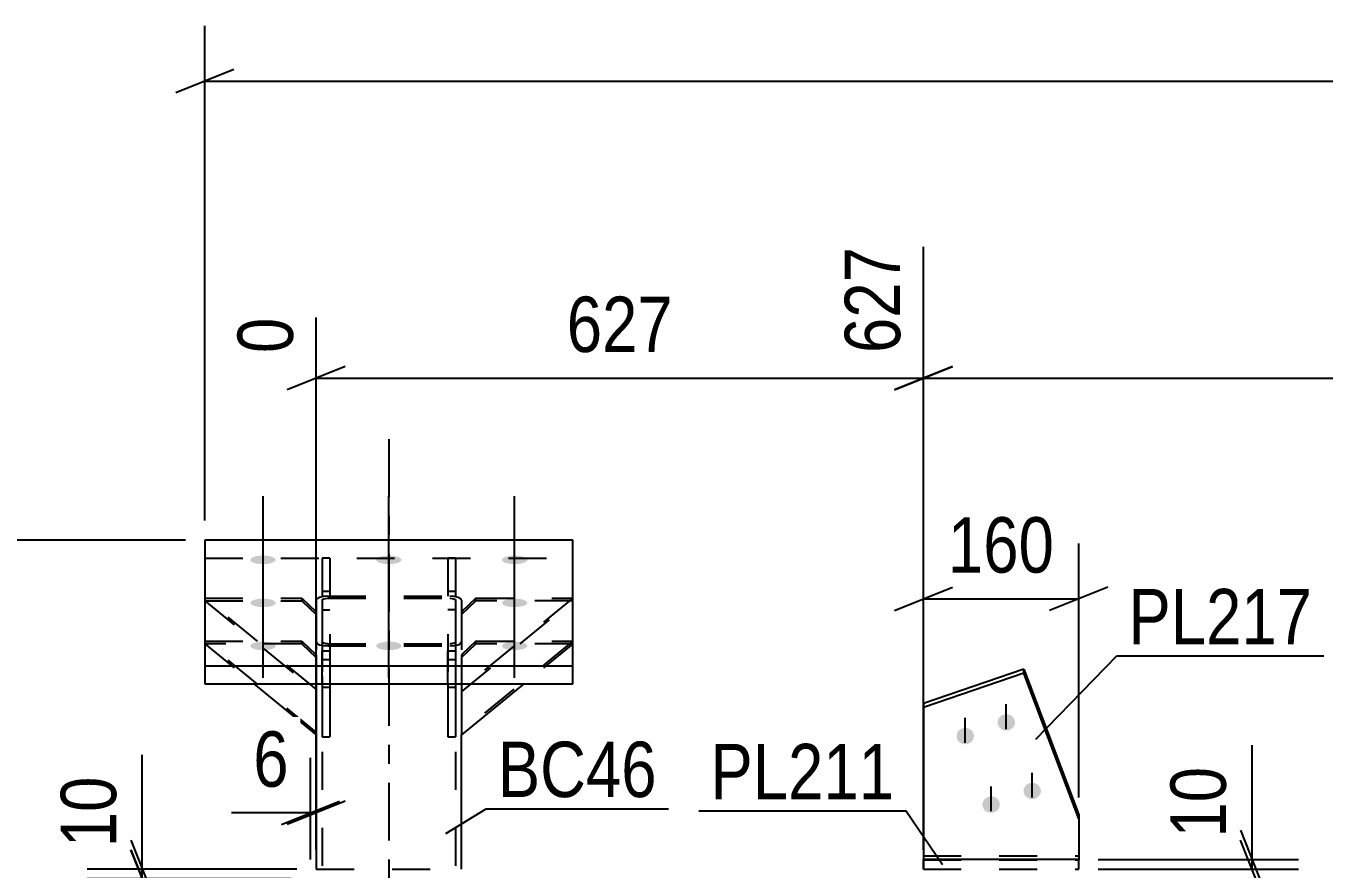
# Model space of a CAD drawing. Header units: millimetres. Extents: x 0 to 841, y 0 to 594.
# Drawn here: x 39 to 106.1, y 88.3 to 131.9 of the extents above; entities that cross this region are included whole.
import ezdxf

# ---------------------------------------------------------------- set-up
doc = ezdxf.new("R2010")
doc.units = ezdxf.units.MM
doc.linetypes.add('DXK_LINE_DOT2', pattern=[3.9198, 1.9599, -1.9599])
doc.linetypes.add('DXK_LINE_DOT3', pattern=[5.9187, 2.979, -0.9799, 0.9799, -0.9799])
doc.styles.add('Arial Narrow', font='ARIALN.TTF', dxfattribs={"height": 0.2})

# ---------------------------------------------------------------- blocks, each defined once
blk = doc.blocks.new('Part-318891679-4386 - 4236')
at = {"color": 7, "linetype": 'DXK_LINE_DOT2'}
for p, q in [((60.79, 104.367), (60.79, 97.702)), ((61.19, 104.367), (60.79, 104.367)), ((61.19, 104.367), (61.19, 97.702)), ((60.79, 102.657), (61.19, 102.657)), ((61.19, 101.696), (60.79, 101.696)), ((60.79, 97.702), (61.19, 97.702))]:
    blk.add_line(p, q, dxfattribs=at)
blk = doc.blocks.new('Bolt-318891679-4263 - 4236')
at = {"linetype": 'Continuous'}
for points in [[(89.64, 96.306), (89.734, 96.297), (89.823, 96.269), (89.905, 96.225), (89.974, 96.166), (90.03, 96.095), (90.068, 96.014), (90.088, 95.927), (90.088, 95.839), (90.068, 95.752), (90.03, 95.672), (89.974, 95.6), (89.905, 95.541), (89.823, 95.497), (89.734, 95.469), (89.64, 95.46), (89.547, 95.469), (89.457, 95.497), (89.376, 95.541), (89.306, 95.6), (89.25, 95.672), (89.212, 95.752), (89.193, 95.839), (89.193, 95.927), (89.212, 96.014), (89.25, 96.095), (89.306, 96.166), (89.376, 96.225), (89.457, 96.269), (89.547, 96.297)], [(87.52, 95.599), (87.613, 95.59), (87.703, 95.563), (87.784, 95.518), (87.854, 95.459), (87.909, 95.388), (87.948, 95.307), (87.967, 95.22), (87.967, 95.132), (87.948, 95.046), (87.909, 94.965), (87.854, 94.893), (87.784, 94.834), (87.703, 94.79), (87.613, 94.763), (87.52, 94.753), (87.426, 94.763), (87.337, 94.79), (87.255, 94.834), (87.185, 94.893), (87.13, 94.965), (87.092, 95.046), (87.072, 95.132), (87.072, 95.22), (87.092, 95.307), (87.13, 95.388), (87.185, 95.459), (87.255, 95.518), (87.337, 95.563), (87.426, 95.59)], [(90.977, 92.763), (91.071, 92.754), (91.16, 92.727), (91.242, 92.683), (91.312, 92.624), (91.367, 92.552), (91.405, 92.471), (91.425, 92.385), (91.425, 92.296), (91.405, 92.21), (91.367, 92.129), (91.312, 92.058), (91.242, 91.999), (91.16, 91.954), (91.071, 91.927), (90.977, 91.918), (90.884, 91.927), (90.794, 91.954), (90.713, 91.999), (90.643, 92.058), (90.588, 92.129), (90.549, 92.21), (90.53, 92.296), (90.53, 92.385), (90.549, 92.471), (90.588, 92.552), (90.643, 92.624), (90.713, 92.683), (90.794, 92.727), (90.884, 92.754)], [(88.857, 92.057), (88.95, 92.047), (89.04, 92.02), (89.121, 91.976), (89.191, 91.917), (89.247, 91.845), (89.285, 91.764), (89.304, 91.678), (89.304, 91.59), (89.285, 91.503), (89.247, 91.422), (89.191, 91.351), (89.121, 91.292), (89.04, 91.247), (88.95, 91.22), (88.857, 91.211), (88.763, 91.22), (88.674, 91.247), (88.592, 91.292), (88.522, 91.351), (88.467, 91.422), (88.429, 91.503), (88.409, 91.59), (88.409, 91.678), (88.429, 91.764), (88.467, 91.845), (88.522, 91.917), (88.592, 91.976), (88.674, 92.02), (88.763, 92.047)]]:
    blk.add_hatch(color=1, dxfattribs=at).paths.add_polyline_path(points)
at = {"color": 1, "linetype": 'Continuous'}
for p, q in [((89.64, 95.541), (89.64, 96.824)), ((87.52, 94.834), (87.52, 96.117)), ((90.977, 91.999), (90.977, 93.281)), ((88.857, 91.292), (88.857, 92.574))]:
    blk.add_line(p, q, dxfattribs=at)
blk = doc.blocks.new('Bolt-318891679-4266 - 4236')
at = {"linetype": 'Continuous'}
for points in [[(51.24, 104.059), (51.105, 104.064), (50.976, 104.078), (50.858, 104.101), (50.757, 104.132), (50.677, 104.17), (50.622, 104.212), (50.594, 104.258), (50.594, 104.304), (50.622, 104.35), (50.677, 104.392), (50.757, 104.43), (50.858, 104.461), (50.976, 104.484), (51.105, 104.498), (51.24, 104.503), (51.375, 104.498), (51.505, 104.484), (51.622, 104.461), (51.723, 104.43), (51.803, 104.392), (51.859, 104.35), (51.887, 104.304), (51.887, 104.258), (51.859, 104.212), (51.803, 104.17), (51.723, 104.132), (51.622, 104.101), (51.505, 104.078), (51.375, 104.064)], [(57.74, 104.059), (57.605, 104.064), (57.476, 104.078), (57.358, 104.101), (57.257, 104.132), (57.177, 104.17), (57.122, 104.212), (57.094, 104.258), (57.094, 104.304), (57.122, 104.35), (57.177, 104.392), (57.257, 104.43), (57.358, 104.461), (57.476, 104.484), (57.605, 104.498), (57.74, 104.503), (57.875, 104.498), (58.005, 104.484), (58.122, 104.461), (58.223, 104.43), (58.303, 104.392), (58.359, 104.35), (58.387, 104.304), (58.387, 104.258), (58.359, 104.212), (58.303, 104.17), (58.223, 104.132), (58.122, 104.101), (58.005, 104.078), (57.875, 104.064)], [(64.24, 104.059), (64.105, 104.064), (63.976, 104.078), (63.858, 104.101), (63.757, 104.132), (63.677, 104.17), (63.622, 104.212), (63.594, 104.258), (63.594, 104.304), (63.622, 104.35), (63.677, 104.392), (63.757, 104.43), (63.858, 104.461), (63.976, 104.484), (64.105, 104.498), (64.24, 104.503), (64.375, 104.498), (64.505, 104.484), (64.622, 104.461), (64.723, 104.43), (64.803, 104.392), (64.859, 104.35), (64.887, 104.304), (64.887, 104.258), (64.859, 104.212), (64.803, 104.17), (64.723, 104.132), (64.622, 104.101), (64.505, 104.078), (64.375, 104.064)], [(51.24, 101.836), (51.105, 101.84), (50.976, 101.855), (50.858, 101.878), (50.757, 101.909), (50.677, 101.947), (50.622, 101.989), (50.594, 102.035), (50.594, 102.081), (50.622, 102.127), (50.677, 102.169), (50.757, 102.207), (50.858, 102.238), (50.976, 102.261), (51.105, 102.275), (51.24, 102.28), (51.375, 102.275), (51.505, 102.261), (51.622, 102.238), (51.723, 102.207), (51.803, 102.169), (51.859, 102.127), (51.887, 102.081), (51.887, 102.035), (51.859, 101.989), (51.803, 101.947), (51.723, 101.909), (51.622, 101.878), (51.505, 101.855), (51.375, 101.84)], [(64.24, 101.836), (64.105, 101.84), (63.976, 101.855), (63.858, 101.878), (63.757, 101.909), (63.677, 101.947), (63.622, 101.989), (63.594, 102.035), (63.594, 102.081), (63.622, 102.127), (63.677, 102.169), (63.757, 102.207), (63.858, 102.238), (63.976, 102.261), (64.105, 102.275), (64.24, 102.28), (64.375, 102.275), (64.505, 102.261), (64.622, 102.238), (64.723, 102.207), (64.803, 102.169), (64.859, 102.127), (64.887, 102.081), (64.887, 102.035), (64.859, 101.989), (64.803, 101.947), (64.723, 101.909), (64.622, 101.878), (64.505, 101.855), (64.375, 101.84)], [(51.24, 99.612), (51.105, 99.617), (50.976, 99.632), (50.858, 99.655), (50.757, 99.686), (50.677, 99.724), (50.622, 99.766), (50.594, 99.812), (50.594, 99.858), (50.622, 99.903), (50.677, 99.946), (50.757, 99.984), (50.858, 100.015), (50.976, 100.038), (51.105, 100.052), (51.24, 100.057), (51.375, 100.052), (51.505, 100.038), (51.622, 100.015), (51.723, 99.984), (51.803, 99.946), (51.859, 99.903), (51.887, 99.858), (51.887, 99.812), (51.859, 99.766), (51.803, 99.724), (51.723, 99.686), (51.622, 99.655), (51.505, 99.632), (51.375, 99.617)], [(57.74, 99.612), (57.605, 99.617), (57.476, 99.632), (57.358, 99.655), (57.257, 99.686), (57.177, 99.724), (57.122, 99.766), (57.094, 99.812), (57.094, 99.858), (57.122, 99.903), (57.177, 99.946), (57.257, 99.984), (57.358, 100.015), (57.476, 100.038), (57.605, 100.052), (57.74, 100.057), (57.875, 100.052), (58.005, 100.038), (58.122, 100.015), (58.223, 99.984), (58.303, 99.946), (58.359, 99.903), (58.387, 99.858), (58.387, 99.812), (58.359, 99.766), (58.303, 99.724), (58.223, 99.686), (58.122, 99.655), (58.005, 99.632), (57.875, 99.617)], [(64.24, 99.612), (64.105, 99.617), (63.976, 99.632), (63.858, 99.655), (63.757, 99.686), (63.677, 99.724), (63.622, 99.766), (63.594, 99.812), (63.594, 99.858), (63.622, 99.903), (63.677, 99.946), (63.757, 99.984), (63.858, 100.015), (63.976, 100.038), (64.105, 100.052), (64.24, 100.057), (64.375, 100.052), (64.505, 100.038), (64.622, 100.015), (64.723, 99.984), (64.803, 99.946), (64.859, 99.903), (64.887, 99.858), (64.887, 99.812), (64.859, 99.766), (64.803, 99.724), (64.723, 99.686), (64.622, 99.655), (64.505, 99.632), (64.375, 99.617)]]:
    blk.add_hatch(color=1, dxfattribs=at).paths.add_polyline_path(points)
at = {"color": 1, "linetype": 'Continuous'}
for p, q in [((51.24, 102.637), (51.24, 107.57)), ((57.74, 102.637), (57.74, 107.57)), ((64.24, 102.637), (64.24, 107.57)), ((51.24, 100.413), (51.24, 105.347)), ((64.24, 100.413), (64.24, 105.347)), ((51.24, 98.19), (51.24, 103.124)), ((57.74, 98.19), (57.74, 103.124)), ((64.24, 98.19), (64.24, 103.124))]:
    blk.add_line(p, q, dxfattribs=at)
blk = doc.blocks.new('Part-318891679-4395 - 4236')
at = {"color": 7, "linetype": 'DXK_LINE_DOT2'}
for p, q in [((54.29, 97.869), (54.29, 99.579)), ((54.29, 99.579), (54.69, 99.579)), ((54.69, 99.579), (54.69, 97.869)), ((54.29, 99.131), (54.69, 99.131))]:
    blk.add_line(p, q, dxfattribs=at)
at = {"color": 2, "linetype": 'Continuous'}
for p, q in [((54.29, 97.869), (54.69, 97.869)), ((54.29, 97.869), (54.29, 95.137)), ((54.69, 97.869), (54.69, 95.137)), ((54.29, 95.137), (54.69, 95.137))]:
    blk.add_line(p, q, dxfattribs=at)
blk = doc.blocks.new('Part-318891679-4272 - 4236')
at = {"color": 2, "linetype": 'Continuous'}
for p, q in [((90.537, 98.631), (85.356, 96.865)), ((90.537, 98.426), (90.537, 98.631)), ((90.537, 98.631), (93.379, 91.103)), ((90.537, 98.426), (85.356, 96.66)), ((93.379, 90.898), (90.537, 98.426)), ((85.356, 96.865), (85.356, 88.806)), ((93.379, 91.103), (93.379, 88.806))]:
    blk.add_line(p, q, dxfattribs=at)
at = {"color": 7, "linetype": 'DXK_LINE_DOT2'}
for p, q in [((85.356, 88.985), (93.379, 88.985)), ((85.356, 88.806), (85.356, 88.78)), ((85.356, 88.78), (85.356, 88.806)), ((85.356, 88.78), (93.379, 88.78)), ((93.379, 88.78), (93.379, 88.806)), ((93.379, 88.806), (93.379, 88.78))]:
    blk.add_line(p, q, dxfattribs=at)
blk = doc.blocks.new('Part-318891679-4398 - 4236')
at = {"color": 7, "linetype": 'DXK_LINE_DOT2'}
for p, q in [((53.99, 97.6), (48.24, 102.298)), ((48.24, 102.298), (53.24, 102.298)), ((48.24, 102.298), (48.24, 102.162)), ((48.24, 102.162), (53.99, 97.463)), ((48.24, 102.162), (53.24, 102.162)), ((53.24, 102.298), (53.99, 101.594)), ((53.24, 102.298), (53.24, 102.162)), ((53.24, 102.162), (53.99, 101.457)), ((53.99, 101.594), (53.99, 97.463))]:
    blk.add_line(p, q, dxfattribs=at)
blk = doc.blocks.new('Part-318891679-4341 - 4236')
at = {"color": 7, "linetype": 'DXK_LINE_DOT3'}
blk.add_line((57.74, 110.515), (57.74, 78.909), dxfattribs=at)
at = {"color": 7, "linetype": 'DXK_LINE_DOT2'}
for p, q in [((54.036, 102.274), (53.99, 102.196)), ((53.99, 102.196), (53.99, 95.24)), ((54.166, 102.341), (54.036, 102.274)), ((54.361, 102.385), (54.166, 102.341)), ((54.29, 102.196), (54.313, 102.235)), ((54.29, 102.196), (54.29, 88.306)), ((54.313, 102.235), (54.378, 102.268)), ((54.59, 102.401), (54.361, 102.385)), ((54.378, 102.268), (54.476, 102.29)), ((54.476, 102.29), (54.59, 102.298)), ((54.59, 102.401), (60.89, 102.401)), ((54.59, 102.298), (60.89, 102.298)), ((61.12, 102.385), (60.89, 102.401)), ((60.89, 102.298), (61.005, 102.29)), ((61.005, 102.29), (61.102, 102.268)), ((61.102, 102.268), (61.167, 102.235)), ((61.315, 102.341), (61.12, 102.385)), ((61.167, 102.235), (61.19, 102.196)), ((61.19, 102.196), (61.19, 88.306)), ((61.445, 102.274), (61.315, 102.341)), ((61.49, 102.196), (61.445, 102.274)), ((61.49, 102.196), (61.49, 95.24)), ((53.99, 100.041), (54.036, 99.962)), ((54.036, 99.962), (54.166, 99.896)), ((54.313, 100.002), (54.29, 100.041)), ((54.378, 99.968), (54.313, 100.002)), ((54.476, 99.946), (54.378, 99.968)), ((54.59, 99.938), (54.476, 99.946)), ((54.59, 99.938), (60.89, 99.938)), ((61.005, 99.946), (60.89, 99.938)), ((61.102, 99.968), (61.005, 99.946)), ((61.167, 100.002), (61.102, 99.968)), ((61.19, 100.041), (61.167, 100.002)), ((61.315, 99.896), (61.445, 99.962)), ((61.445, 99.962), (61.49, 100.041)), ((54.166, 99.896), (54.361, 99.851)), ((54.361, 99.851), (54.59, 99.836)), ((54.59, 99.836), (60.89, 99.836)), ((60.89, 99.836), (61.12, 99.851)), ((61.12, 99.851), (61.315, 99.896)), ((53.99, 88.306), (61.49, 88.306))]:
    blk.add_line(p, q, dxfattribs=at)
at = {"color": 2, "linetype": 'Continuous'}
for p, q in [((53.99, 95.24), (53.99, 88.306)), ((61.49, 88.306), (61.49, 95.24))]:
    blk.add_line(p, q, dxfattribs=at)
blk = doc.blocks.new('Part-318891679-4285 - 4236')
at = {"color": 2, "linetype": 'Continuous'}
for p, q in [((85.356, 88.306), (85.356, 88.806)), ((93.379, 88.806), (85.356, 88.806)), ((93.379, 88.306), (93.379, 88.806))]:
    blk.add_line(p, q, dxfattribs=at)
at = {"color": 7, "linetype": 'DXK_LINE_DOT2'}
for p, q in [((85.356, 88.806), (85.356, 88.306)), ((93.379, 88.306), (93.379, 88.806)), ((85.356, 88.306), (93.379, 88.306))]:
    blk.add_line(p, q, dxfattribs=at)
blk = doc.blocks.new('Part-318891679-4414 - 4236')
at = {"color": 7, "linetype": 'DXK_LINE_DOT2'}
for p, q in [((62.24, 100.075), (61.49, 99.37)), ((67.24, 100.075), (61.49, 95.377)), ((61.49, 99.234), (62.24, 99.938)), ((62.24, 99.938), (62.24, 100.075)), ((62.24, 100.075), (67.24, 100.075)), ((67.24, 99.938), (62.24, 99.938)), ((67.24, 99.938), (64.708, 97.869)), ((67.24, 99.938), (67.24, 100.075)), ((61.49, 99.37), (61.49, 97.869))]:
    blk.add_line(p, q, dxfattribs=at)
at = {"color": 2, "linetype": 'Continuous'}
for p in [(61.49, 97.869), (64.708, 97.869)]:
    blk.add_line(p, (61.49, 95.24), dxfattribs=at)
blk = doc.blocks.new('Part-318891679-4375 - 4236')
at = {"color": 7, "linetype": 'DXK_LINE_DOT2'}
for p, q in [((62.24, 102.298), (61.49, 101.594)), ((67.24, 102.298), (61.49, 97.6)), ((61.49, 101.457), (62.24, 102.162)), ((61.49, 97.463), (67.24, 102.162)), ((62.24, 102.162), (62.24, 102.298)), ((62.24, 102.298), (67.24, 102.298)), ((67.24, 102.162), (62.24, 102.162)), ((67.24, 102.162), (67.24, 102.298)), ((61.49, 101.594), (61.49, 97.463))]:
    blk.add_line(p, q, dxfattribs=at)
blk = doc.blocks.new('Part-318891679-4296 - 4236')
at = {"color": 2, "linetype": 'Continuous'}
for p, q in [((67.24, 105.307), (48.24, 105.307)), ((48.24, 105.307), (48.24, 97.869)), ((67.24, 97.869), (67.24, 105.307)), ((48.24, 98.809), (67.24, 98.809)), ((48.24, 97.869), (67.24, 97.869))]:
    blk.add_line(p, q, dxfattribs=at)
at = {"color": 7, "linetype": 'DXK_LINE_DOT2'}
blk.add_line((48.24, 104.367), (67.24, 104.367), dxfattribs=at)
blk = doc.blocks.new('Part-318891679-4413 - 4236')
at = {"color": 7, "linetype": 'DXK_LINE_DOT2'}
for p, q in [((53.99, 95.377), (48.24, 100.075)), ((48.24, 100.075), (53.24, 100.075)), ((48.24, 100.075), (48.24, 99.938)), ((48.24, 99.938), (50.773, 97.869)), ((53.24, 99.938), (48.24, 99.938)), ((53.24, 100.075), (53.99, 99.37)), ((53.24, 100.075), (53.24, 99.938)), ((53.24, 99.938), (53.99, 99.234)), ((53.99, 99.37), (53.99, 97.869))]:
    blk.add_line(p, q, dxfattribs=at)
at = {"color": 2, "linetype": 'Continuous'}
for p in [(50.773, 97.869), (53.99, 97.869)]:
    blk.add_line(p, (53.99, 95.24), dxfattribs=at)
blk = doc.blocks.new('Part-318891679-4389 - 4236')
at = {"color": 7, "linetype": 'DXK_LINE_DOT2'}
for p, q in [((54.29, 104.367), (54.29, 97.702)), ((54.69, 104.367), (54.29, 104.367)), ((54.69, 104.367), (54.69, 97.702)), ((54.29, 102.657), (54.69, 102.657)), ((54.29, 101.696), (54.69, 101.696)), ((54.29, 97.702), (54.69, 97.702))]:
    blk.add_line(p, q, dxfattribs=at)
blk = doc.blocks.new('Part-318891679-4392 - 4236')
at = {"color": 7, "linetype": 'DXK_LINE_DOT2'}
for p, q in [((60.79, 97.869), (60.79, 99.579)), ((60.79, 99.579), (61.19, 99.579)), ((61.19, 99.579), (61.19, 97.869)), ((60.79, 99.131), (61.19, 99.131))]:
    blk.add_line(p, q, dxfattribs=at)
at = {"color": 2, "linetype": 'Continuous'}
for p, q in [((60.79, 97.869), (61.19, 97.869)), ((60.79, 97.869), (60.79, 95.137)), ((61.19, 97.869), (61.19, 95.137)), ((60.79, 95.137), (61.19, 95.137))]:
    blk.add_line(p, q, dxfattribs=at)
blk = doc.blocks.new('StraightDimension-318891679-11308 - 4236')
at = {"color": 7, "linetype": 'Continuous'}
for p, q in [((102.333, 88.806), (102.333, 94.712)), ((102.333, 88.806), (102.333, 94.712)), ((101.733, 90.306), (102.933, 87.306)), ((102.933, 86.806), (101.733, 89.806)), ((94.379, 88.806), (104.733, 88.806)), ((102.333, 88.306), (102.333, 88.806)), ((94.379, 88.306), (104.733, 88.306))]:
    blk.add_line(p, q, dxfattribs=at)
at = {"color": 0}
blk.add_wipeout([(101.583, 94.187), (97.383, 94.187), (97.383, 89.331), (101.583, 89.331)], dxfattribs=at)
at = {"color": 3, "style": 'Arial Narrow'}
blk.add_text('10', height=2.8633, rotation=90.00021, dxfattribs=at).set_placement((100.983, 89.931))
blk = doc.blocks.new('StraightDimension-318891679-4468 - 4236')
at = {"color": 7, "linetype": 'Continuous'}
for p, q in [((37.696, 103.807), (36.496, 106.807)), ((47.24, 105.307), (34.246, 105.307)), ((37.096, 83.306), (37.096, 105.307)), ((36.496, 84.806), (37.696, 81.806)), ((52.69, 83.306), (34.246, 83.306))]:
    blk.add_line(p, q, dxfattribs=at)
at = {"color": 0}
blk.add_wipeout([(36.346, 97.649), (32.146, 97.649), (32.146, 90.964), (36.346, 90.964)], dxfattribs=at)
at = {"color": 3, "style": 'Arial Narrow'}
blk.add_text('440', height=2.8633, rotation=90.00021, dxfattribs=at).set_placement((35.746, 91.564))
blk = doc.blocks.new('StraightDimension-318891679-4562 - 4236')
at = {"color": 7, "linetype": 'Continuous'}
for p, q in [((48.24, 106.307), (48.24, 131.868)), ((49.74, 129.618), (46.74, 128.418)), ((48.24, 129.018), (234.642, 129.018))]:
    blk.add_line(p, q, dxfattribs=at)
blk = doc.blocks.new('StraightDimension-318891679-11319 - 4236')
at = {"color": 7, "linetype": 'Continuous'}
for p, q in [((85.356, 97.763), (85.356, 105.121)), ((93.379, 92), (93.379, 105.121)), ((83.856, 101.671), (86.856, 102.871)), ((94.879, 102.871), (91.879, 101.671)), ((85.356, 102.271), (93.379, 102.271))]:
    blk.add_line(p, q, dxfattribs=at)
at = {"color": 0}
blk.add_wipeout([(92.709, 103.021), (92.709, 107.221), (86.025, 107.221), (86.025, 103.021)], dxfattribs=at)
at = {"color": 3, "style": 'Arial Narrow'}
blk.add_text('160', height=2.8633, dxfattribs=at).set_placement((86.625, 103.621))
blk = doc.blocks.new('StraightDimension-318891679-11372 - 4236')
at = {"color": 7, "linetype": 'Continuous'}
for p, q in [((85.356, 89.306), (85.356, 120.453)), ((86.856, 114.269), (83.856, 113.069)), ((85.356, 113.669), (234.642, 113.669))]:
    blk.add_line(p, q, dxfattribs=at)
blk = doc.blocks.new('StraightDimension-318891679-11373 - 4236')
at = {"color": 7, "linetype": 'Continuous'}
for p, q in [((85.356, 89.306), (85.356, 120.453)), ((53.99, 89.306), (53.99, 116.797)), ((55.49, 114.269), (52.49, 113.069)), ((83.856, 113.069), (86.856, 114.269)), ((53.99, 113.669), (85.356, 113.669))]:
    blk.add_line(p, q, dxfattribs=at)
at = {"color": 0}
blk.add_wipeout([(73.015, 114.419), (73.015, 118.619), (66.331, 118.619), (66.331, 114.419)], dxfattribs=at)
at = {"color": 3, "style": 'Arial Narrow'}
blk.add_text('627', height=2.8633, dxfattribs=at).set_placement((66.931, 115.019))
at = {"color": 0, "linetype": 'Continuous'}
for points in [[(84.756, 121.053), (80.556, 121.053), (80.556, 114.369), (84.756, 114.369)], [(53.39, 117.397), (49.19, 117.397), (49.19, 114.369), (53.39, 114.369)]]:
    blk.add_wipeout(points, dxfattribs=at)
at = {"color": 3, "linetype": 'Continuous', "style": 'Arial Narrow'}
for s, height, p in [('627', 2.8633, (84.156, 114.969)), ('0', 2.863, (52.79, 114.969))]:
    blk.add_text(s, height=height, rotation=90.00021, dxfattribs=at).set_placement(p)
blk = doc.blocks.new('StraightDimension-318891679-11440 - 4236')
at = {"color": 7, "linetype": 'Continuous'}
for p, q in [((45.004, 88.306), (45.004, 94.212)), ((45.004, 88.306), (45.004, 94.212)), ((44.404, 89.806), (45.604, 86.806)), ((45.604, 86.306), (44.404, 89.306)), ((52.99, 88.306), (42.154, 88.306)), ((45.004, 87.806), (45.004, 88.306)), ((52.69, 87.806), (42.154, 87.806))]:
    blk.add_line(p, q, dxfattribs=at)
at = {"color": 0}
blk.add_wipeout([(44.254, 93.687), (40.054, 93.687), (40.054, 88.831), (44.254, 88.831)], dxfattribs=at)
at = {"color": 3, "style": 'Arial Narrow'}
blk.add_text('10', height=2.8633, rotation=90.00021, dxfattribs=at).set_placement((43.654, 89.431))
blk = doc.blocks.new('StraightDimension-318891679-11441 - 4236')
at = {"color": 7, "linetype": 'Continuous'}
for p, q in [((44.404, 89.306), (45.604, 86.306)), ((52.69, 87.806), (42.154, 87.806)), ((45.004, 78.806), (45.004, 87.806)), ((45.604, 77.306), (44.404, 80.306)), ((52.69, 78.806), (42.154, 78.806))]:
    blk.add_line(p, q, dxfattribs=at)
at = {"color": 0}
blk.add_wipeout([(44.254, 86.648), (40.054, 86.648), (40.054, 79.963), (44.254, 79.963)], dxfattribs=at)
at = {"color": 3, "style": 'Arial Narrow'}
blk.add_text('180', height=2.8633, rotation=90.00021, dxfattribs=at).set_placement((43.654, 80.563))
blk = doc.blocks.new('StraightDimension-318891679-11527 - 4236')
at = {"color": 7, "linetype": 'Continuous'}
for p, q in [((53.69, 88.806), (53.69, 94.059)), ((53.99, 89.306), (53.99, 94.059)), ((53.69, 91.209), (49.612, 91.209)), ((53.69, 91.209), (49.612, 91.209)), ((52.19, 90.609), (55.19, 91.809)), ((55.49, 91.809), (52.49, 90.609)), ((53.69, 91.209), (53.99, 91.209))]:
    blk.add_line(p, q, dxfattribs=at)
at = {"color": 0}
blk.add_wipeout([(53.165, 91.959), (53.165, 96.159), (50.137, 96.159), (50.137, 91.959)], dxfattribs=at)
at = {"color": 3, "style": 'Arial Narrow'}
blk.add_text('6', height=2.863, dxfattribs=at).set_placement((50.737, 92.559))
blk = doc.blocks.new('Mark-318891679-4268 - 4236')
at = {"color": 30, "linetype": 'Continuous'}
for p, q in [((91.163, 95.011), (95.347, 99.316)), ((95.347, 99.316), (106.051, 99.316))]:
    blk.add_line(p, q, dxfattribs=at)
at = {"color": 0}
blk.add_wipeout([(105.451, 99.916), (105.451, 102.916), (95.947, 102.916), (95.947, 99.916)], dxfattribs=at)
blk.add_wipeout([(105.451, 99.916), (105.451, 102.916), (95.947, 102.916), (95.947, 99.916)], dxfattribs=at)
at = {"color": 3, "style": 'Arial Narrow'}
blk.add_text('PL217', height=2.8633, dxfattribs=at).set_placement((95.947, 99.916))
blk = doc.blocks.new('Mark-318891679-4337 - 4236')
at = {"color": 30, "linetype": 'Continuous'}
for p, q in [((60.687, 90.136), (62.769, 91.424)), ((62.769, 91.424), (72.19, 91.424))]:
    blk.add_line(p, q, dxfattribs=at)
at = {"color": 0}
blk.add_wipeout([(71.59, 92.024), (71.59, 95.024), (63.369, 95.024), (63.369, 92.024)], dxfattribs=at)
blk.add_wipeout([(71.59, 92.024), (71.59, 95.024), (63.369, 95.024), (63.369, 92.024)], dxfattribs=at)
at = {"color": 3, "style": 'Arial Narrow'}
blk.add_text('BC46', height=2.8633, dxfattribs=at).set_placement((63.369, 92.024))
blk = doc.blocks.new('Mark-318891679-4281 - 4236')
at = {"color": 30, "linetype": 'Continuous'}
for p in [(73.754, 91.308), (86.335, 88.521)]:
    blk.add_line(p, (84.457, 91.308), dxfattribs=at)
at = {"color": 0}
blk.add_wipeout([(83.857, 91.908), (83.857, 94.908), (74.354, 94.908), (74.354, 91.908)], dxfattribs=at)
blk.add_wipeout([(83.857, 91.908), (83.857, 94.908), (74.354, 94.908), (74.354, 91.908)], dxfattribs=at)
at = {"color": 3, "style": 'Arial Narrow'}
blk.add_text('PL211', height=2.8633, dxfattribs=at).set_placement((74.354, 91.908))

msp = doc.modelspace()

# ---------------------------------------------------------------- block references
for name in ['Part-318891679-4341 - 4236', 'Bolt-318891679-4266 - 4236', 'Part-318891679-4296 - 4236', 'Part-318891679-4389 - 4236', 'Part-318891679-4386 - 4236', 'Part-318891679-4398 - 4236', 'Part-318891679-4375 - 4236', 'Part-318891679-4413 - 4236', 'Part-318891679-4414 - 4236', 'Part-318891679-4395 - 4236', 'Part-318891679-4392 - 4236', 'Part-318891679-4272 - 4236', 'Bolt-318891679-4263 - 4236', 'StraightDimension-318891679-11308 - 4236', 'Part-318891679-4285 - 4236']:
    msp.add_blockref(name, (0, 0))

# ---------------------------------------------------------------- next in the draw order: block references
msp.add_blockref('StraightDimension-318891679-4468 - 4236', (0, 0))

# ---------------------------------------------------------------- next in the draw order: block references
msp.add_blockref('StraightDimension-318891679-4562 - 4236', (0, 0))

# ---------------------------------------------------------------- next in the draw order: block references
msp.add_blockref('StraightDimension-318891679-11319 - 4236', (0, 0))

# ---------------------------------------------------------------- next in the draw order: block references
msp.add_blockref('StraightDimension-318891679-11372 - 4236', (0, 0))

# ---------------------------------------------------------------- next in the draw order: block references
for name in ['StraightDimension-318891679-11373 - 4236', 'Mark-318891679-4268 - 4236']:
    msp.add_blockref(name, (0, 0))

# ---------------------------------------------------------------- next in the draw order: block references
for name in ['Mark-318891679-4337 - 4236', 'Mark-318891679-4281 - 4236', 'StraightDimension-318891679-11440 - 4236']:
    msp.add_blockref(name, (0, 0))

# ---------------------------------------------------------------- next in the draw order: block references
msp.add_blockref('StraightDimension-318891679-11441 - 4236', (0, 0))

# ---------------------------------------------------------------- next in the draw order: block references
msp.add_blockref('StraightDimension-318891679-11527 - 4236', (0, 0))

doc.saveas('drawing.dxf')
